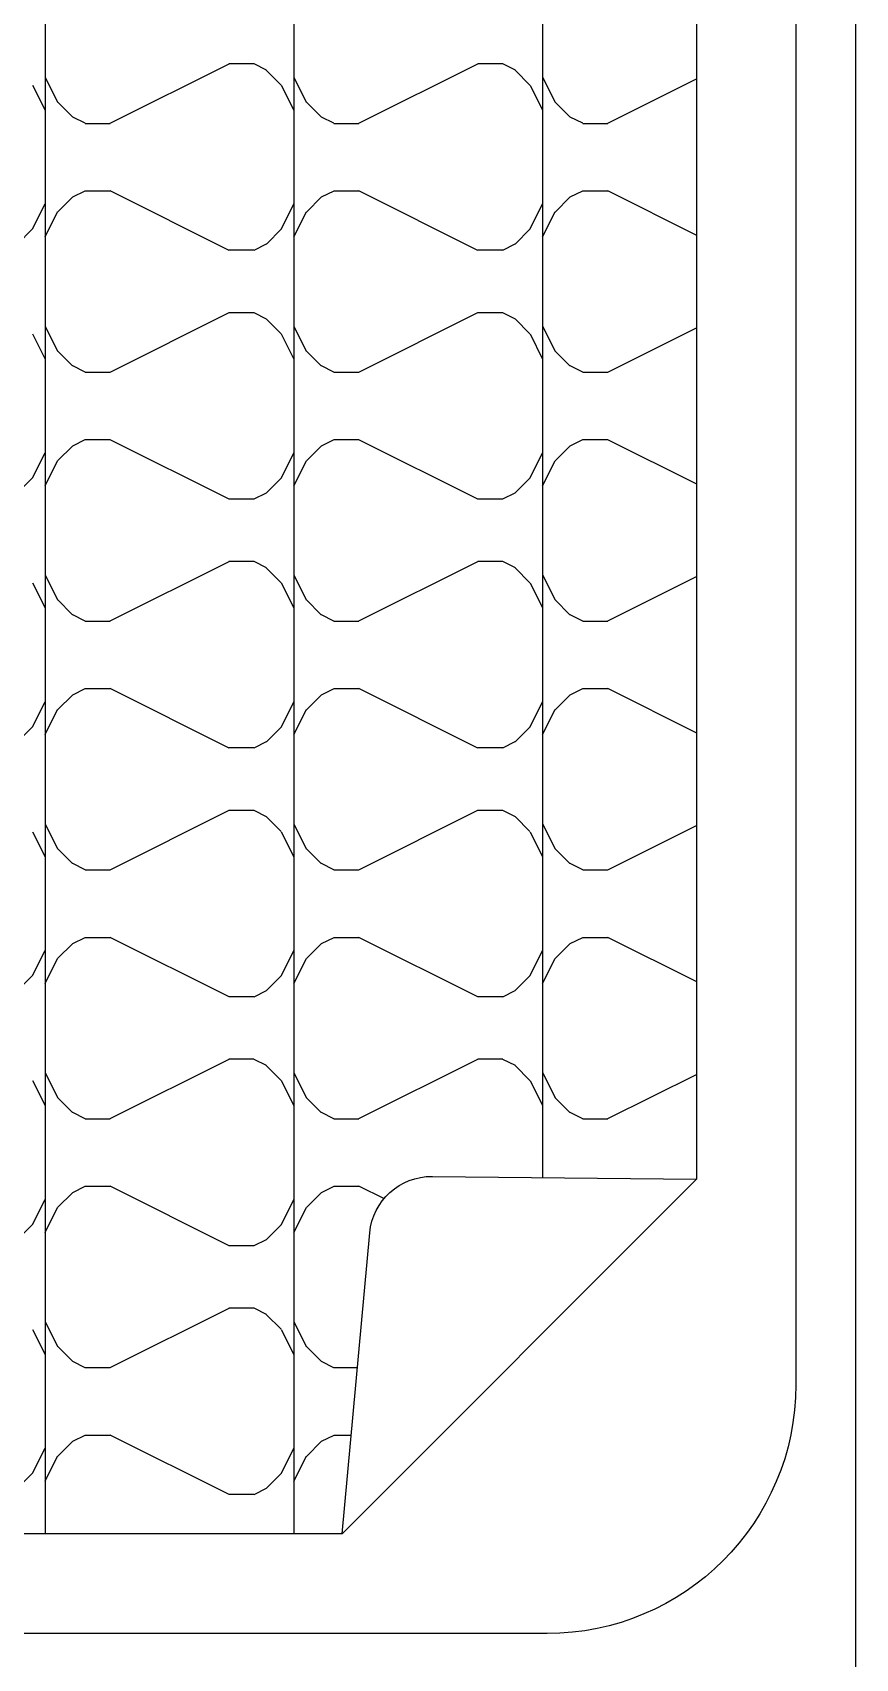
# Model space of a CAD drawing. Header units: millimetres. Extents: x 630 to 33459, y 325 to 36927.
# Drawn here: x 27083 to 27745, y 24124 to 25431 of the extents above; entities that cross this region are included whole.
import ezdxf

# ---------------------------------------------------------------- set-up
doc = ezdxf.new("R2010")
doc.units = ezdxf.units.MM
for name, color, linetype in [('JJ', 8, 'Continuous'), ('PUB_WINDW', 7, 'Continuous'), ('WALL', 255, 'Continuous')]:
    doc.layers.add(name, color=color, linetype=linetype)
doc.styles.add('DIM_FONT', font='SIMPLEX', dxfattribs={"width": 0.8})
doc.styles.get("Standard").update_dxf_attribs({"font": 'arial.ttf'})

# ---------------------------------------------------------------- blocks, each defined once
blk = doc.blocks.new('A$C2EAD2DD6')
at = {"layer": 'JJ'}
for p, q in [((2010, 414.7, -1600), (2010, 1200, -1600)), ((2090, 250, -1600), (2090, 1200, -1600)), ((973.3, 675.7, -1600), (961.2, 663.6, -1600)), ((1173.3, 675.7, -1600), (1161.2, 663.6, -1600)), ((1373.3, 675.7, -1600), (1361.2, 663.6, -1600)), ((1573.3, 675.7, -1600), (1561.2, 663.6, -1600)), ((1773.3, 675.7, -1600), (1761.2, 663.6, -1600)), ((1973.3, 675.7, -1600), (1961.2, 663.6, -1600)), ((777.3, 653.6, -1600), (977.4, 653.6, -1600)), ((839.2, 653.6, -1600), (859.3, 643.6, -1600)), ((845.6, 663.7, -1600), (865.7, 653.6, -1600)), ((961.2, 663.6, -1600), (941.1, 653.6, -1600)), ((967.6, 653.6, -1600), (947.5, 643.5, -1600)), ((977.4, 653.6, -1600), (977.5, 653.6, -1600)), ((977.5, 653.6, -1600), (1177.6, 653.6, -1600)), ((1039.2, 653.6, -1600), (1059.3, 643.6, -1600)), ((1045.6, 663.7, -1600), (1065.7, 653.6, -1600)), ((1161.2, 663.6, -1600), (1141.1, 653.6, -1600)), ((1167.6, 653.6, -1600), (1147.5, 643.5, -1600)), ((1177.6, 653.6, -1600), (1177.7, 653.6, -1600)), ((1177.7, 653.6, -1600), (1377.8, 653.6, -1600)), ((1239.2, 653.6, -1600), (1259.3, 643.6, -1600)), ((1245.6, 663.7, -1600), (1265.7, 653.6, -1600)), ((1361.2, 663.6, -1600), (1341.1, 653.6, -1600)), ((1367.6, 653.6, -1600), (1347.5, 643.5, -1600)), ((1377.8, 653.6, -1600), (1377.9, 653.6, -1600)), ((1377.9, 653.6, -1600), (1578, 653.6, -1600)), ((1439.2, 653.6, -1600), (1459.3, 643.6, -1600)), ((1445.6, 663.7, -1600), (1465.7, 653.6, -1600)), ((1561.2, 663.6, -1600), (1541.1, 653.6, -1600)), ((1567.6, 653.6, -1600), (1547.5, 643.5, -1600)), ((1578, 653.6, -1600), (1578.1, 653.6, -1600)), ((1578.1, 653.6, -1600), (1778.2, 653.6, -1600)), ((1639.2, 653.6, -1600), (1659.3, 643.6, -1600)), ((1645.6, 663.7, -1600), (1665.7, 653.6, -1600)), ((1761.2, 663.6, -1600), (1741.1, 653.6, -1600)), ((1767.6, 653.6, -1600), (1747.5, 643.5, -1600)), ((1778.2, 653.6, -1600), (1778.3, 653.6, -1600)), ((1778.3, 653.6, -1600), (1978.4, 653.6, -1600)), ((1839.2, 653.6, -1600), (1859.3, 643.6, -1600)), ((1845.6, 663.7, -1600), (1865.7, 653.6, -1600)), ((1961.2, 663.6, -1600), (1941.1, 653.6, -1600)), ((1967.6, 653.6, -1600), (1947.5, 643.5, -1600)), ((1978.4, 653.6, -1600), (1978.5, 653.6, -1600)), ((1978.5, 653.6, -1600), (2010, 653.6, -1600)), ((859.1, 643.7, -1600), (871.2, 631.6, -1600)), ((947.6, 643.5, -1600), (935.5, 631.4, -1600)), ((1059.1, 643.7, -1600), (1071.2, 631.6, -1600)), ((1147.6, 643.5, -1600), (1135.5, 631.4, -1600)), ((1259.1, 643.7, -1600), (1271.2, 631.6, -1600)), ((1347.6, 643.5, -1600), (1335.5, 631.4, -1600)), ((1459.1, 643.7, -1600), (1471.2, 631.6, -1600)), ((1547.6, 643.5, -1600), (1535.5, 631.4, -1600)), ((1659.1, 643.7, -1600), (1671.2, 631.6, -1600)), ((1747.6, 643.5, -1600), (1735.5, 631.4, -1600)), ((1859.1, 643.7, -1600), (1871.2, 631.6, -1600)), ((1947.6, 643.5, -1600), (1935.5, 631.4, -1600)), ((871, 631.6, -1600), (876, 621.6, -1600)), ((871, 631.6, -1600), (876, 621.6, -1600)), ((935.5, 631.4, -1600), (930.5, 621.3, -1600)), ((935.5, 631.4, -1600), (930.5, 621.3, -1600)), ((1071, 631.6, -1600), (1076, 621.6, -1600)), ((1071, 631.6, -1600), (1076, 621.6, -1600)), ((1135.5, 631.4, -1600), (1130.5, 621.3, -1600)), ((1135.5, 631.4, -1600), (1130.5, 621.3, -1600)), ((1271, 631.6, -1600), (1276, 621.6, -1600)), ((1271, 631.6, -1600), (1276, 621.6, -1600)), ((1335.5, 631.4, -1600), (1330.5, 621.3, -1600)), ((1335.5, 631.4, -1600), (1330.5, 621.3, -1600)), ((1471, 631.6, -1600), (1476, 621.6, -1600)), ((1471, 631.6, -1600), (1476, 621.6, -1600)), ((1535.5, 631.4, -1600), (1530.5, 621.3, -1600)), ((1535.5, 631.4, -1600), (1530.5, 621.3, -1600)), ((1671, 631.6, -1600), (1676, 621.6, -1600)), ((1671, 631.6, -1600), (1676, 621.6, -1600)), ((1735.5, 631.4, -1600), (1730.5, 621.3, -1600)), ((1735.5, 631.4, -1600), (1730.5, 621.3, -1600)), ((1871, 631.6, -1600), (1876.1, 621.6, -1600)), ((1871, 631.6, -1600), (1876.1, 621.6, -1600)), ((1935.5, 631.4, -1600), (1930.5, 621.3, -1600)), ((1935.5, 631.4, -1600), (1930.5, 621.3, -1600)), ((876.3, 621.4, -1600), (876.3, 601.3, -1600)), ((930.5, 621.4, -1600), (930.5, 601.3, -1600)), ((1076.3, 621.4, -1600), (1076.3, 601.3, -1600)), ((1130.5, 621.4, -1600), (1130.5, 601.3, -1600)), ((1276.3, 621.4, -1600), (1276.3, 601.3, -1600)), ((1330.5, 621.4, -1600), (1330.5, 601.3, -1600)), ((1476.3, 621.4, -1600), (1476.3, 601.3, -1600)), ((1530.5, 621.4, -1600), (1530.5, 601.3, -1600)), ((1676.3, 621.4, -1600), (1676.3, 601.3, -1600)), ((1730.5, 621.4, -1600), (1730.5, 601.3, -1600)), ((1876.3, 621.4, -1600), (1876.3, 601.3, -1600)), ((1930.5, 621.4, -1600), (1930.5, 601.3, -1600)), ((876.2, 601.3, -1600), (828.4, 505.7, -1600)), ((876.2, 601.3, -1600), (828.4, 505.7, -1600)), ((930.3, 601.5, -1600), (978.1, 505.9, -1600)), ((930.3, 601.5, -1600), (978.1, 505.9, -1600)), ((1076.2, 601.3, -1600), (1028.4, 505.7, -1600)), ((1076.2, 601.3, -1600), (1028.4, 505.7, -1600)), ((1130.3, 601.5, -1600), (1178.1, 505.9, -1600)), ((1130.3, 601.5, -1600), (1178.1, 505.9, -1600)), ((1276.2, 601.3, -1600), (1228.4, 505.7, -1600)), ((1276.2, 601.3, -1600), (1228.4, 505.7, -1600)), ((1330.3, 601.5, -1600), (1378.1, 505.9, -1600)), ((1330.3, 601.5, -1600), (1378.1, 505.9, -1600)), ((1476.2, 601.3, -1600), (1428.4, 505.7, -1600)), ((1476.2, 601.3, -1600), (1428.4, 505.7, -1600)), ((1530.3, 601.5, -1600), (1578.1, 505.9, -1600)), ((1530.3, 601.5, -1600), (1578.1, 505.9, -1600)), ((1676.2, 601.3, -1600), (1628.4, 505.7, -1600)), ((1676.2, 601.3, -1600), (1628.4, 505.7, -1600)), ((1730.3, 601.5, -1600), (1778.1, 505.9, -1600)), ((1730.3, 601.5, -1600), (1778.1, 505.9, -1600)), ((1876.2, 601.3, -1600), (1828.4, 505.7, -1600)), ((1876.2, 601.3, -1600), (1828.4, 505.7, -1600)), ((1930.3, 601.5, -1600), (1978.1, 505.9, -1600)), ((1930.3, 601.5, -1600), (1978.1, 505.9, -1600)), ((828.5, 485.7, -1600), (828.5, 505.8, -1600)), ((978.3, 485.7, -1600), (978.3, 505.8, -1600)), ((1028.5, 485.7, -1600), (1028.5, 505.8, -1600)), ((1178.3, 485.7, -1600), (1178.3, 505.8, -1600)), ((1228.5, 485.7, -1600), (1228.5, 505.8, -1600)), ((1378.3, 485.7, -1600), (1378.3, 505.8, -1600)), ((1428.5, 485.7, -1600), (1428.5, 505.8, -1600)), ((1578.3, 485.7, -1600), (1578.3, 505.8, -1600)), ((1628.5, 485.7, -1600), (1628.5, 505.8, -1600)), ((1778.3, 485.7, -1600), (1778.3, 505.8, -1600)), ((1828.5, 485.7, -1600), (1828.5, 505.8, -1600)), ((1978.3, 485.7, -1600), (1978.3, 505.8, -1600)), ((828.3, 485.9, -1600), (833.3, 475.8, -1600)), ((828.3, 485.9, -1600), (833.3, 475.8, -1600)), ((978.2, 485.6, -1600), (973.2, 475.6, -1600)), ((978.2, 485.6, -1600), (973.2, 475.6, -1600)), ((1028.3, 485.9, -1600), (1033.3, 475.8, -1600)), ((1028.3, 485.9, -1600), (1033.3, 475.8, -1600)), ((1178.2, 485.6, -1600), (1173.2, 475.6, -1600)), ((1178.2, 485.6, -1600), (1173.2, 475.6, -1600)), ((1228.3, 485.9, -1600), (1233.3, 475.8, -1600)), ((1228.3, 485.9, -1600), (1233.3, 475.8, -1600)), ((1378.2, 485.6, -1600), (1373.2, 475.6, -1600)), ((1378.2, 485.6, -1600), (1373.2, 475.6, -1600)), ((1428.3, 485.9, -1600), (1433.3, 475.8, -1600)), ((1428.3, 485.9, -1600), (1433.3, 475.8, -1600)), ((1578.2, 485.6, -1600), (1573.2, 475.6, -1600)), ((1578.2, 485.6, -1600), (1573.2, 475.6, -1600)), ((1628.3, 485.9, -1600), (1633.3, 475.8, -1600)), ((1628.3, 485.9, -1600), (1633.3, 475.8, -1600)), ((1778.2, 485.6, -1600), (1773.2, 475.6, -1600)), ((1778.2, 485.6, -1600), (1773.2, 475.6, -1600)), ((1828.3, 485.9, -1600), (1833.3, 475.8, -1600)), ((1828.3, 485.9, -1600), (1833.3, 475.8, -1600)), ((1978.2, 485.6, -1600), (1973.2, 475.6, -1600)), ((1978.2, 485.6, -1600), (1973.2, 475.6, -1600)), ((833.5, 475.8, -1600), (845.5, 463.8, -1600)), ((973.3, 475.7, -1600), (961.2, 463.6, -1600)), ((1033.5, 475.8, -1600), (1045.5, 463.8, -1600)), ((1173.3, 475.7, -1600), (1161.2, 463.6, -1600)), ((1233.5, 475.8, -1600), (1245.5, 463.8, -1600)), ((1373.3, 475.7, -1600), (1361.2, 463.6, -1600)), ((1433.5, 475.8, -1600), (1445.5, 463.8, -1600)), ((1573.3, 475.7, -1600), (1561.2, 463.6, -1600)), ((1633.5, 475.8, -1600), (1645.5, 463.8, -1600)), ((1773.3, 475.7, -1600), (1761.2, 463.6, -1600)), ((1833.5, 475.8, -1600), (1845.5, 463.8, -1600)), ((1973.3, 475.7, -1600), (1961.2, 463.6, -1600)), ((845.6, 463.7, -1600), (865.7, 453.6, -1600)), ((961.2, 463.6, -1600), (941.1, 453.6, -1600)), ((1045.6, 463.7, -1600), (1065.7, 453.6, -1600)), ((1161.2, 463.6, -1600), (1141.1, 453.6, -1600)), ((1245.6, 463.7, -1600), (1265.7, 453.6, -1600)), ((1361.2, 463.6, -1600), (1341.1, 453.6, -1600)), ((1445.6, 463.7, -1600), (1465.7, 453.6, -1600)), ((1561.2, 463.6, -1600), (1541.1, 453.6, -1600)), ((1645.6, 463.7, -1600), (1665.7, 453.6, -1600)), ((1761.2, 463.6, -1600), (1741.1, 453.6, -1600)), ((1845.6, 463.7, -1600), (1865.7, 453.6, -1600)), ((1961.2, 463.6, -1600), (1941.1, 453.6, -1600)), ((777.3, 453.6, -1600), (977.4, 453.6, -1600)), ((839.2, 453.6, -1600), (859.3, 443.6, -1600)), ((967.6, 453.6, -1600), (947.5, 443.5, -1600)), ((977.4, 453.6, -1600), (977.5, 453.6, -1600)), ((977.5, 453.6, -1600), (1177.6, 453.6, -1600)), ((1039.2, 453.6, -1600), (1059.3, 443.6, -1600)), ((1167.6, 453.6, -1600), (1147.5, 443.5, -1600)), ((1177.6, 453.6, -1600), (1177.7, 453.6, -1600)), ((1177.7, 453.6, -1600), (1377.8, 453.6, -1600)), ((1239.2, 453.6, -1600), (1259.3, 443.6, -1600)), ((1367.6, 453.6, -1600), (1347.5, 443.5, -1600)), ((1377.8, 453.6, -1600), (1377.9, 453.6, -1600)), ((1377.9, 453.6, -1600), (1578, 453.6, -1600)), ((1439.2, 453.6, -1600), (1459.3, 443.6, -1600)), ((1567.6, 453.6, -1600), (1547.5, 443.5, -1600)), ((1578, 453.6, -1600), (1578.1, 453.6, -1600)), ((1578.1, 453.6, -1600), (1778.2, 453.6, -1600)), ((1639.2, 453.6, -1600), (1659.3, 443.6, -1600)), ((1767.6, 453.6, -1600), (1747.5, 443.5, -1600)), ((1778.2, 453.6, -1600), (1778.3, 453.6, -1600)), ((1778.3, 453.6, -1600), (1978.4, 453.6, -1600)), ((1839.2, 453.6, -1600), (1859.3, 443.6, -1600)), ((1967.6, 453.6, -1600), (1947.5, 443.5, -1600)), ((1978.4, 453.6, -1600), (1978.5, 453.6, -1600)), ((1978.5, 453.6, -1600), (2010, 453.6, -1600)), ((859.1, 443.7, -1600), (871.2, 431.6, -1600)), ((871, 431.6, -1600), (876, 421.6, -1600)), ((871, 431.6, -1600), (876, 421.6, -1600)), ((935.5, 431.4, -1600), (930.5, 421.3, -1600)), ((935.5, 431.4, -1600), (930.5, 421.3, -1600)), ((947.6, 443.5, -1600), (935.5, 431.4, -1600)), ((1059.1, 443.7, -1600), (1071.2, 431.6, -1600)), ((1071, 431.6, -1600), (1076, 421.6, -1600)), ((1071, 431.6, -1600), (1076, 421.6, -1600)), ((1135.5, 431.4, -1600), (1130.5, 421.3, -1600)), ((1135.5, 431.4, -1600), (1130.5, 421.3, -1600)), ((1147.6, 443.5, -1600), (1135.5, 431.4, -1600)), ((1259.1, 443.7, -1600), (1271.2, 431.6, -1600)), ((1271, 431.6, -1600), (1276, 421.6, -1600)), ((1271, 431.6, -1600), (1276, 421.6, -1600)), ((1335.5, 431.4, -1600), (1330.5, 421.3, -1600)), ((1335.5, 431.4, -1600), (1330.5, 421.3, -1600)), ((1347.6, 443.5, -1600), (1335.5, 431.4, -1600)), ((1459.1, 443.7, -1600), (1471.2, 431.6, -1600)), ((1471, 431.6, -1600), (1476, 421.6, -1600)), ((1471, 431.6, -1600), (1476, 421.6, -1600)), ((1535.5, 431.4, -1600), (1530.5, 421.3, -1600)), ((1535.5, 431.4, -1600), (1530.5, 421.3, -1600)), ((1547.6, 443.5, -1600), (1535.5, 431.4, -1600)), ((1659.1, 443.7, -1600), (1671.2, 431.6, -1600)), ((1671, 431.6, -1600), (1676, 421.6, -1600)), ((1671, 431.6, -1600), (1676, 421.6, -1600)), ((1735.5, 431.4, -1600), (1730.5, 421.3, -1600)), ((1735.5, 431.4, -1600), (1730.5, 421.3, -1600)), ((1747.6, 443.5, -1600), (1735.5, 431.4, -1600)), ((1859.1, 443.7, -1600), (1871.2, 431.6, -1600)), ((1871, 431.6, -1600), (1876.1, 421.6, -1600)), ((1871, 431.6, -1600), (1876.1, 421.6, -1600)), ((1935.5, 431.4, -1600), (1930.5, 421.3, -1600)), ((1935.5, 431.4, -1600), (1930.5, 421.3, -1600)), ((1947.6, 443.5, -1600), (1935.5, 431.4, -1600)), ((876.3, 421.4, -1600), (876.3, 401.3, -1600)), ((930.5, 421.4, -1600), (930.5, 401.3, -1600)), ((1076.3, 421.4, -1600), (1076.3, 401.3, -1600)), ((1130.5, 421.4, -1600), (1130.5, 401.3, -1600)), ((1276.3, 421.4, -1600), (1276.3, 401.3, -1600)), ((1330.5, 421.4, -1600), (1330.5, 401.3, -1600)), ((1476.3, 421.4, -1600), (1476.3, 401.3, -1600)), ((1530.5, 421.4, -1600), (1530.5, 401.3, -1600)), ((1676.3, 421.4, -1600), (1676.3, 401.3, -1600)), ((1730.5, 421.4, -1600), (1730.5, 401.3, -1600)), ((1876.3, 421.4, -1600), (1876.3, 402.5, -1600)), ((1930.5, 421.4, -1600), (1930.5, 407.5, -1600)), ((2010, 414.7, -1600), (1724.9, 130, -1600)), ((2010, 414.7, -1600), (1768, 392.5, -1600)), ((876.2, 401.3, -1600), (828.4, 305.7, -1600)), ((876.2, 401.3, -1600), (828.4, 305.7, -1600)), ((930.3, 401.5, -1600), (978.1, 305.9, -1600)), ((930.3, 401.5, -1600), (978.1, 305.9, -1600)), ((1076.2, 401.3, -1600), (1028.4, 305.7, -1600)), ((1076.2, 401.3, -1600), (1028.4, 305.7, -1600)), ((1130.3, 401.5, -1600), (1178.1, 305.9, -1600)), ((1130.3, 401.5, -1600), (1178.1, 305.9, -1600)), ((1276.2, 401.3, -1600), (1228.4, 305.7, -1600)), ((1276.2, 401.3, -1600), (1228.4, 305.7, -1600)), ((1330.3, 401.5, -1600), (1378.1, 305.9, -1600)), ((1330.3, 401.5, -1600), (1378.1, 305.9, -1600)), ((1476.2, 401.3, -1600), (1428.4, 305.7, -1600)), ((1476.2, 401.3, -1600), (1428.4, 305.7, -1600)), ((1530.3, 401.5, -1600), (1578.1, 305.9, -1600)), ((1530.3, 401.5, -1600), (1578.1, 305.9, -1600)), ((1676.2, 401.3, -1600), (1628.4, 305.7, -1600)), ((1676.2, 401.3, -1600), (1628.4, 305.7, -1600)), ((1730.3, 401.5, -1600), (1740.5, 381.1, -1600)), ((1730.3, 401.5, -1600), (1740.5, 381.1, -1600)), ((1722.6, 342.2, -1600), (1724.9, 130, -1600)), ((828.5, 285.7, -1600), (828.5, 305.8, -1600)), ((978.3, 285.7, -1600), (978.3, 305.8, -1600)), ((1028.5, 285.7, -1600), (1028.5, 305.8, -1600)), ((1178.3, 285.7, -1600), (1178.3, 305.8, -1600)), ((1228.5, 285.7, -1600), (1228.5, 305.8, -1600)), ((1378.3, 285.7, -1600), (1378.3, 305.8, -1600)), ((1428.5, 285.7, -1600), (1428.5, 305.8, -1600)), ((1578.3, 285.7, -1600), (1578.3, 305.8, -1600)), ((1628.5, 285.7, -1600), (1628.5, 305.8, -1600)), ((828.3, 285.9, -1600), (833.3, 275.8, -1600)), ((828.3, 285.9, -1600), (833.3, 275.8, -1600)), ((833.5, 275.8, -1600), (845.5, 263.8, -1600)), ((973.3, 275.7, -1600), (961.2, 263.6, -1600)), ((978.2, 285.6, -1600), (973.2, 275.6, -1600)), ((978.2, 285.6, -1600), (973.2, 275.6, -1600)), ((1028.3, 285.9, -1600), (1033.3, 275.8, -1600)), ((1028.3, 285.9, -1600), (1033.3, 275.8, -1600)), ((1033.5, 275.8, -1600), (1045.5, 263.8, -1600)), ((1173.3, 275.7, -1600), (1161.2, 263.6, -1600)), ((1178.2, 285.6, -1600), (1173.2, 275.6, -1600)), ((1178.2, 285.6, -1600), (1173.2, 275.6, -1600)), ((1228.3, 285.9, -1600), (1233.3, 275.8, -1600)), ((1228.3, 285.9, -1600), (1233.3, 275.8, -1600)), ((1233.5, 275.8, -1600), (1245.5, 263.8, -1600)), ((1373.3, 275.7, -1600), (1361.2, 263.6, -1600)), ((1378.2, 285.6, -1600), (1373.2, 275.6, -1600)), ((1378.2, 285.6, -1600), (1373.2, 275.6, -1600)), ((1428.3, 285.9, -1600), (1433.3, 275.8, -1600)), ((1428.3, 285.9, -1600), (1433.3, 275.8, -1600)), ((1433.5, 275.8, -1600), (1445.5, 263.8, -1600)), ((1573.3, 275.7, -1600), (1561.2, 263.6, -1600)), ((1578.2, 285.6, -1600), (1573.2, 275.6, -1600)), ((1578.2, 285.6, -1600), (1573.2, 275.6, -1600)), ((1628.3, 285.9, -1600), (1633.3, 275.8, -1600)), ((1628.3, 285.9, -1600), (1633.3, 275.8, -1600)), ((1633.5, 275.8, -1600), (1645.5, 263.8, -1600)), ((845.6, 263.7, -1600), (865.7, 253.6, -1600)), ((961.2, 263.6, -1600), (941.1, 253.6, -1600)), ((1045.6, 263.7, -1600), (1065.7, 253.6, -1600)), ((1161.2, 263.6, -1600), (1141.1, 253.6, -1600)), ((1245.6, 263.7, -1600), (1265.7, 253.6, -1600)), ((1361.2, 263.6, -1600), (1341.1, 253.6, -1600)), ((1445.6, 263.7, -1600), (1465.7, 253.6, -1600)), ((1561.2, 263.6, -1600), (1541.1, 253.6, -1600)), ((1645.6, 263.7, -1600), (1665.7, 253.6, -1600)), ((777.3, 253.6, -1600), (977.4, 253.6, -1600)), ((839.2, 253.6, -1600), (859.3, 243.6, -1600)), ((967.6, 253.6, -1600), (947.5, 243.5, -1600)), ((977.4, 253.6, -1600), (977.5, 253.6, -1600)), ((977.5, 253.6, -1600), (1177.6, 253.6, -1600)), ((1039.2, 253.6, -1600), (1059.3, 243.6, -1600)), ((1167.6, 253.6, -1600), (1147.5, 243.5, -1600)), ((1177.6, 253.6, -1600), (1177.7, 253.6, -1600)), ((1177.7, 253.6, -1600), (1377.8, 253.6, -1600)), ((1239.2, 253.6, -1600), (1259.3, 243.6, -1600)), ((1367.6, 253.6, -1600), (1347.5, 243.5, -1600)), ((1377.8, 253.6, -1600), (1377.9, 253.6, -1600)), ((1377.9, 253.6, -1600), (1578, 253.6, -1600)), ((1439.2, 253.6, -1600), (1459.3, 243.6, -1600)), ((1567.6, 253.6, -1600), (1547.5, 243.5, -1600)), ((1578, 253.6, -1600), (1578.1, 253.6, -1600)), ((1578.1, 253.6, -1600), (1723.6, 253.6, -1600)), ((1639.2, 253.6, -1600), (1659.3, 243.6, -1600)), ((859.1, 243.7, -1600), (871.2, 231.6, -1600)), ((947.6, 243.5, -1600), (935.5, 231.4, -1600)), ((1059.1, 243.7, -1600), (1071.2, 231.6, -1600)), ((1147.6, 243.5, -1600), (1135.5, 231.4, -1600)), ((1259.1, 243.7, -1600), (1271.2, 231.6, -1600)), ((1347.6, 243.5, -1600), (1335.5, 231.4, -1600)), ((1459.1, 243.7, -1600), (1471.2, 231.6, -1600)), ((1547.6, 243.5, -1600), (1535.5, 231.4, -1600)), ((1659.1, 243.7, -1600), (1671.2, 231.6, -1600)), ((871, 231.6, -1600), (876, 221.6, -1600)), ((871, 231.6, -1600), (876, 221.6, -1600)), ((935.5, 231.4, -1600), (930.5, 221.3, -1600)), ((935.5, 231.4, -1600), (930.5, 221.3, -1600)), ((1071, 231.6, -1600), (1076, 221.6, -1600)), ((1071, 231.6, -1600), (1076, 221.6, -1600)), ((1135.5, 231.4, -1600), (1130.5, 221.3, -1600)), ((1135.5, 231.4, -1600), (1130.5, 221.3, -1600)), ((1271, 231.6, -1600), (1276, 221.6, -1600)), ((1271, 231.6, -1600), (1276, 221.6, -1600)), ((1335.5, 231.4, -1600), (1330.5, 221.3, -1600)), ((1335.5, 231.4, -1600), (1330.5, 221.3, -1600)), ((1471, 231.6, -1600), (1476, 221.6, -1600)), ((1471, 231.6, -1600), (1476, 221.6, -1600)), ((1535.5, 231.4, -1600), (1530.5, 221.3, -1600)), ((1535.5, 231.4, -1600), (1530.5, 221.3, -1600)), ((1671, 231.6, -1600), (1676, 221.6, -1600)), ((1671, 231.6, -1600), (1676, 221.6, -1600)), ((876.3, 221.4, -1600), (876.3, 201.3, -1600)), ((930.5, 221.4, -1600), (930.5, 201.3, -1600)), ((1076.3, 221.4, -1600), (1076.3, 201.3, -1600)), ((1130.5, 221.4, -1600), (1130.5, 201.3, -1600)), ((1276.3, 221.4, -1600), (1276.3, 201.3, -1600)), ((1330.5, 221.4, -1600), (1330.5, 201.3, -1600)), ((1476.3, 221.4, -1600), (1476.3, 201.3, -1600)), ((1530.5, 221.4, -1600), (1530.5, 201.3, -1600)), ((1676.3, 221.4, -1600), (1676.3, 201.3, -1600)), ((876.2, 201.3, -1600), (840.6, 130, -1600)), ((876.2, 201.3, -1600), (840.6, 130, -1600)), ((930.3, 201.5, -1600), (966.1, 130, -1600)), ((930.3, 201.5, -1600), (966.1, 130, -1600)), ((1076.2, 201.3, -1600), (1040.6, 130, -1600)), ((1076.2, 201.3, -1600), (1040.6, 130, -1600)), ((1130.3, 201.5, -1600), (1166.1, 130, -1600)), ((1130.3, 201.5, -1600), (1166.1, 130, -1600)), ((1276.2, 201.3, -1600), (1240.6, 130, -1600)), ((1276.2, 201.3, -1600), (1240.6, 130, -1600)), ((1330.3, 201.5, -1600), (1366.1, 130, -1600)), ((1330.3, 201.5, -1600), (1366.1, 130, -1600)), ((1476.2, 201.3, -1600), (1440.6, 130, -1600)), ((1476.2, 201.3, -1600), (1440.6, 130, -1600)), ((1530.3, 201.5, -1600), (1566.1, 130, -1600)), ((1530.3, 201.5, -1600), (1566.1, 130, -1600)), ((1676.2, 201.3, -1600), (1640.6, 130, -1600)), ((1676.2, 201.3, -1600), (1640.6, 130, -1600)), ((90, 130, -1600), (1724.9, 130, -1600)), ((90, 50, -1600), (1890, 50, -1600))]:
    blk.add_line(p, q, dxfattribs=at)
for centre, radius, start, end in [((1772.6, 342.8, -1600), 50, 95.2432, 180.6231), ((1890, 250, -1600), 200, 270, 360)]:
    blk.add_arc(centre, radius, start, end, dxfattribs=at)
at = {"style": 'DIM_FONT', "width": 0.8, "flags": 9}
for tag in ['XSIZE', 'YSIZE']:
    blk.add_attdef(tag, (0, 1450, -1600), '', height=0.5, rotation=315, dxfattribs=at)
blk = doc.blocks.new('1T4F83聚福元')
at = {"layer": 'WALL'}
for p, q in [((11345.1, 13659.3), (11345.1, 11159.3)), ((11345.1, 12359.3), (11345.1, 10859.3))]:
    blk.add_line(p, q, dxfattribs=at)
at = {"layer": 'JJ', "xscale": -1, "rotation": 90}
blk.add_blockref('A$C2EAD2DD6', (11347.2, 13597.9), dxfattribs=at)
at = {"layer": 'JJ', "oblique": -180, "text_generation_flag": 4, "width": 0.8, "flags": 9}
blk.add_attdef('XSIZE', (12307.9, 14297.8), '', height=0.441, rotation=90, dxfattribs=at)
at = {"layer": 'JJ', "style": 'DIM_FONT', "oblique": -180, "text_generation_flag": 4, "width": 0.8, "flags": 9}
for tag in ['XSIZE', 'YSIZE']:
    blk.add_attdef(tag, (12780.2, 14084.5), '', height=0.441, rotation=90, dxfattribs=at)

msp = doc.modelspace()

# ---------------------------------------------------------------- block references
at = {"layer": 'PUB_WINDW'}
msp.add_blockref('1T4F83聚福元', (16399.4, 12636.2), dxfattribs=at)

doc.saveas('drawing.dxf')
